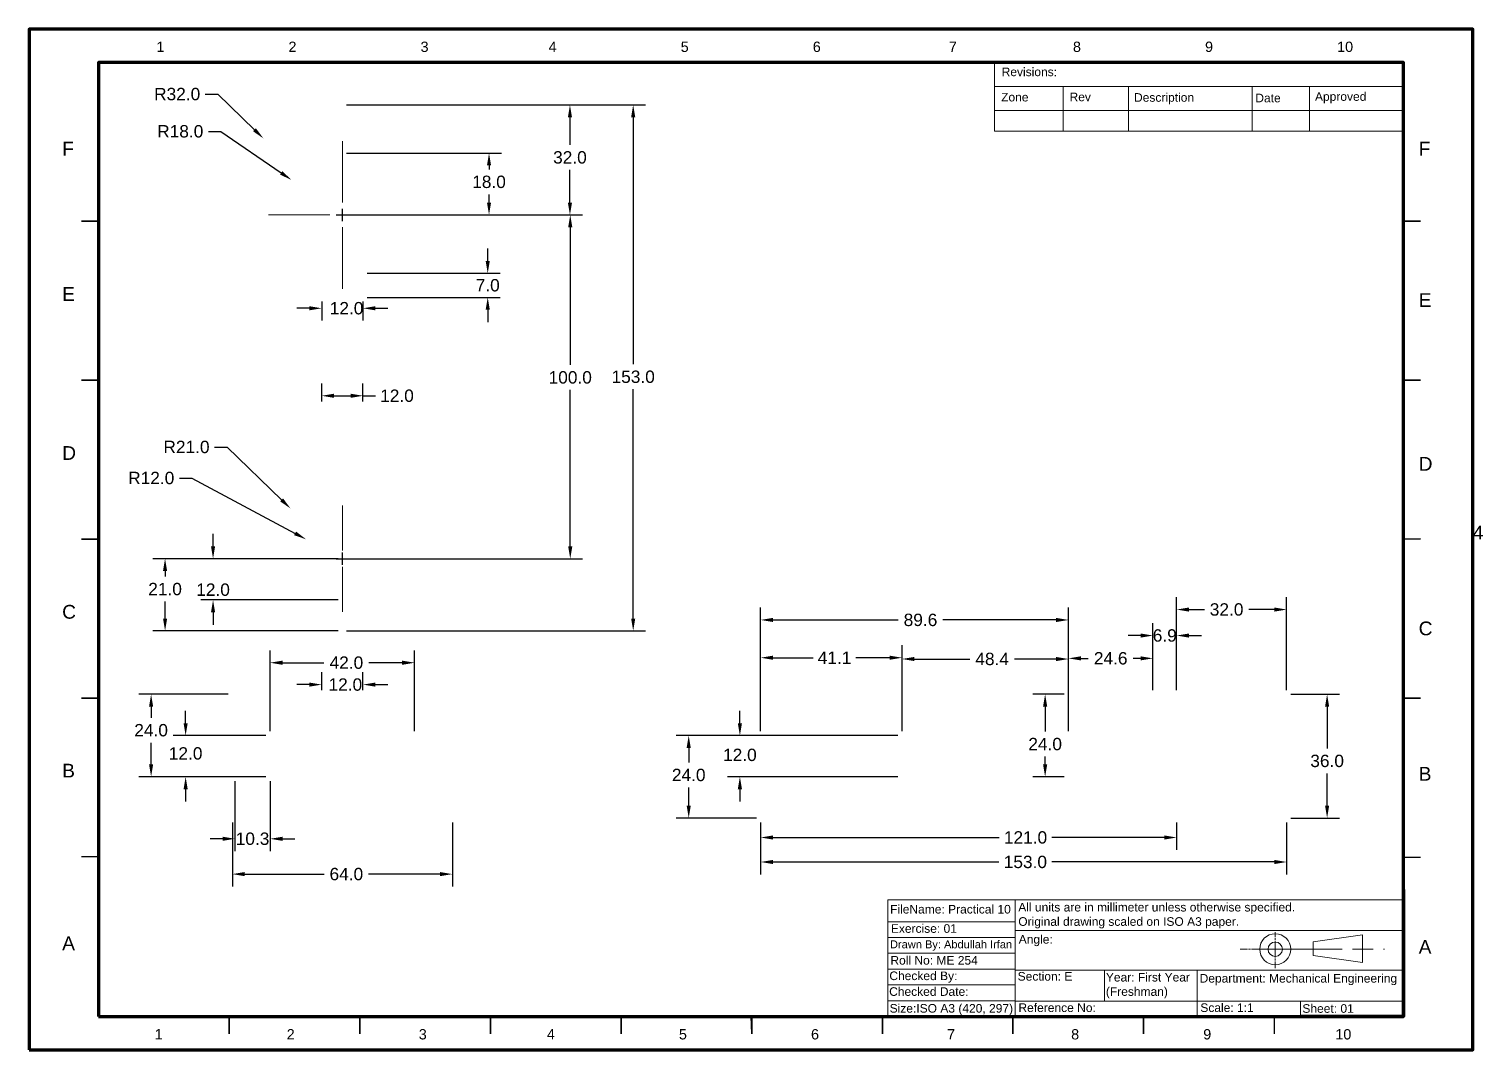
# Paper-space layout 'Layout1' of a CAD drawing. Header units: millimetres. Extents: x 0 to 423, y 0 to 297.
import ezdxf

# ---------------------------------------------------------------- set-up
doc = ezdxf.new("R2010")
doc.units = ezdxf.units.MM
doc.header["$PDMODE"] = 4
doc.linetypes.add('ACAD_ISO08W100', pattern=[36, 24, -3, 6, -3])
doc.linetypes.add('CENTER2', pattern=[28.575, 19.05, -3.175, 3.175, -3.175])
for name, color, linetype, lineweight in [('Border', 7, 'Continuous', 70), ('Centre', 10, 'Continuous', 15), ('Projection', 1, 'ACAD_ISO08W100', 20), ('Title Box', 7, 'Continuous', 20)]:
    doc.layers.add(name, color=color, linetype=linetype, lineweight=lineweight)
doc.layers.add('DIM', color=252, linetype='Continuous')
doc.styles.get("Standard").update_dxf_attribs({"font": 'arial.ttf'})
doc.dimstyles.get("Standard").update_dxf_attribs({"dimscale": 20, "dimtxt": 0.18, "dimasz": 0.18, "dimexe": 0.18, "dimexo": 0.0625, "dimgap": 0.09, "dimtad": 0, "dimtih": 1, "dimtoh": 1, "dimdec": 1, "dimzin": 0, "dimdsep": 46, "dimtxsty": 'Standard', "dimcen": 0.09, "dimadec": 0, "dimazin": 0, "dimtfac": 1, "dimtdec": 1, "dimtofl": 0, "dimtmove": 0, "dimatfit": 3, "dimfxl": 1, "dimtolj": 1, "dimtzin": 0, "dimarcsym": 0})

# ---------------------------------------------------------------- blocks, each defined once
blk = doc.blocks.new('*U24')
at = {"layer": 'Centre', "color": 0, "linetype": 'CENTER2', "transparency": 16777216}
for p, q in [((0, 3.6), (0, 21.5)), ((-21.5, 0), (-3.6, 0)), ((3.6, 0), (21.5, 0)), ((0, -21.5), (0, -3.6))]:
    blk.add_line(p, q, dxfattribs=at)
at = {"layer": 'Centre', "color": 0, "linetype": 'Continuous', "transparency": 16777216}
for p, q in [((-1.8, 0), (1.8, 0)), ((0, -1.8), (0, 1.8))]:
    blk.add_line(p, q, dxfattribs=at)
blk = doc.blocks.new('*U25')
at = {"layer": 'Centre', "color": 0, "linetype": 'CENTER2', "transparency": 16777216}
for p, q in [((0, 2.4), (0, 15.5)), ((-15.5, 0), (-2.4, 0)), ((2.4, 0), (15.5, 0)), ((0, -15.5), (0, -2.4))]:
    blk.add_line(p, q, dxfattribs=at)
at = {"layer": 'Centre', "color": 0, "linetype": 'Continuous', "transparency": 16777216}
for p, q in [((-1.2, 0), (1.2, 0)), ((0, -1.2), (0, 1.2))]:
    blk.add_line(p, q, dxfattribs=at)
blk = doc.blocks.new('*D26')
at = {"layer": 'Defpoints', "color": 0, "ltscale": 0.1, "transparency": 16777216}
for p in [(91.14, 242.93), (91.14, 142.93), (157.44, 142.93)]:
    blk.add_point(p, dxfattribs=at)
at = {"layer": 'DIM', "color": 0, "lineweight": -2, "ltscale": 0.1, "transparency": 16777216}
for p, q in [((92.39, 242.93), (161.04, 242.93)), ((157.44, 239.33), (157.44, 199.3)), ((157.44, 146.53), (157.44, 192.02)), ((92.39, 142.93), (161.04, 142.93))]:
    blk.add_line(p, q, dxfattribs=at)
at = {"layer": 'DIM', "color": 0, "ltscale": 0.1, "transparency": 16777216}
for points in [[(156.84, 239.33), (158.04, 239.33), (157.44, 242.93)], [(156.84, 146.53), (158.04, 146.53), (157.44, 142.93)]]:
    blk.add_solid(points, dxfattribs=at)
at = {"layer": 'DIM', "color": 0, "ltscale": 0.1, "transparency": 16777216, "insert": (157.44, 195.66), "char_height": 3.6, "attachment_point": 5}
blk.add_mtext('\\A1;100.0', dxfattribs=at)
blk = doc.blocks.new('*D27')
at = {"layer": 'Defpoints', "color": 0, "ltscale": 0.1, "transparency": 16777216}
for p in [(91.14, 274.93), (91.14, 242.93), (157.35, 242.93)]:
    blk.add_point(p, dxfattribs=at)
at = {"layer": 'DIM', "color": 0, "lineweight": -2, "ltscale": 0.1, "transparency": 16777216}
for p, q in [((92.39, 274.93), (160.95, 274.93)), ((157.35, 271.33), (157.35, 263.3)), ((157.35, 246.53), (157.35, 256.02)), ((92.39, 242.93), (160.95, 242.93))]:
    blk.add_line(p, q, dxfattribs=at)
at = {"layer": 'DIM', "color": 0, "ltscale": 0.1, "transparency": 16777216}
for points in [[(156.75, 271.33), (157.95, 271.33), (157.35, 274.93)], [(156.75, 246.53), (157.95, 246.53), (157.35, 242.93)]]:
    blk.add_solid(points, dxfattribs=at)
at = {"layer": 'DIM', "color": 0, "ltscale": 0.1, "transparency": 16777216, "insert": (157.35, 259.66), "char_height": 3.6, "attachment_point": 5}
blk.add_mtext('\\A1;32.0', dxfattribs=at)
blk = doc.blocks.new('*D28')
at = {"layer": 'Defpoints', "color": 0, "ltscale": 0.1, "transparency": 16777216}
for p in [(91.14, 260.93), (91.14, 242.93), (133.81, 242.93)]:
    blk.add_point(p, dxfattribs=at)
at = {"layer": 'DIM', "color": 0, "lineweight": -2, "ltscale": 0.1, "transparency": 16777216}
for p, q in [((92.39, 260.93), (137.41, 260.93)), ((133.81, 257.33), (133.81, 256.18)), ((133.81, 246.53), (133.81, 248.9)), ((92.39, 242.93), (137.41, 242.93))]:
    blk.add_line(p, q, dxfattribs=at)
at = {"layer": 'DIM', "color": 0, "ltscale": 0.1, "transparency": 16777216}
for points in [[(133.21, 257.33), (134.41, 257.33), (133.81, 260.93)], [(133.21, 246.53), (134.41, 246.53), (133.81, 242.93)]]:
    blk.add_solid(points, dxfattribs=at)
at = {"layer": 'DIM', "color": 0, "ltscale": 0.1, "transparency": 16777216, "insert": (133.81, 252.54), "char_height": 3.6, "attachment_point": 5}
blk.add_mtext('\\A1;18.0', dxfattribs=at)
blk = doc.blocks.new('*D29')
at = {"layer": 'Defpoints', "color": 0, "ltscale": 0.1, "transparency": 16777216}
for p in [(97.14, 225.96), (97.14, 218.96), (133.43, 218.96)]:
    blk.add_point(p, dxfattribs=at)
at = {"layer": 'DIM', "color": 0, "lineweight": -2, "ltscale": 0.1, "transparency": 16777216}
for p, q in [((133.43, 229.56), (133.43, 233.16)), ((98.39, 225.96), (137.03, 225.96)), ((98.39, 218.96), (137.03, 218.96)), ((133.43, 215.36), (133.43, 211.76))]:
    blk.add_line(p, q, dxfattribs=at)
at = {"layer": 'DIM', "color": 0, "ltscale": 0.1, "transparency": 16777216}
for points in [[(132.83, 229.56), (134.03, 229.56), (133.43, 225.96)], [(132.83, 215.36), (134.03, 215.36), (133.43, 218.96)]]:
    blk.add_solid(points, dxfattribs=at)
at = {"layer": 'DIM', "color": 0, "ltscale": 0.1, "transparency": 16777216, "insert": (133.43, 222.46), "char_height": 3.6, "attachment_point": 5}
blk.add_mtext('\\A1;7.0', dxfattribs=at)
blk = doc.blocks.new('*D30')
at = {"layer": 'Defpoints', "color": 0, "ltscale": 0.1, "transparency": 16777216}
for p in [(85.14, 218.96), (97.14, 218.96), (97.14, 215.78)]:
    blk.add_point(p, dxfattribs=at)
at = {"layer": 'DIM', "color": 0, "lineweight": -2, "ltscale": 0.1, "transparency": 16777216}
for p, q in [((81.54, 215.78), (77.94, 215.78)), ((85.14, 217.71), (85.14, 212.18)), ((97.14, 217.71), (97.14, 212.18)), ((100.74, 215.78), (104.34, 215.78))]:
    blk.add_line(p, q, dxfattribs=at)
at = {"layer": 'DIM', "color": 0, "ltscale": 0.1, "transparency": 16777216}
for points in [[(81.54, 216.38), (81.54, 215.18), (85.14, 215.78)], [(100.74, 216.38), (100.74, 215.18), (97.14, 215.78)]]:
    blk.add_solid(points, dxfattribs=at)
at = {"layer": 'DIM', "color": 0, "ltscale": 0.1, "transparency": 16777216, "insert": (92.37, 215.78), "char_height": 3.6, "attachment_point": 5}
blk.add_mtext('\\A1;12.0', dxfattribs=at)
blk = doc.blocks.new('*D31')
at = {"layer": 'Defpoints', "color": 0, "ltscale": 0.1, "transparency": 16777216}
for p in [(85.14, 187.43), (97.14, 190.32), (97.14, 187.43)]:
    blk.add_point(p, dxfattribs=at)
at = {"layer": 'DIM', "color": 0, "lineweight": -2, "ltscale": 0.1, "transparency": 16777216}
for p, q in [((85.14, 188.68), (85.14, 193.92)), ((97.14, 188.68), (97.14, 193.92)), ((88.74, 190.32), (93.54, 190.32)), ((97.14, 190.32), (100.74, 190.32))]:
    blk.add_line(p, q, dxfattribs=at)
at = {"layer": 'DIM', "color": 0, "ltscale": 0.1, "transparency": 16777216}
for points in [[(88.74, 190.92), (88.74, 189.72), (85.14, 190.32)], [(93.54, 190.92), (93.54, 189.72), (97.14, 190.32)]]:
    blk.add_solid(points, dxfattribs=at)
at = {"layer": 'DIM', "color": 0, "ltscale": 0.1, "transparency": 16777216, "insert": (107.04, 190.32), "char_height": 3.6, "attachment_point": 5}
blk.add_mtext('\\A1;12.0', dxfattribs=at)
blk = doc.blocks.new('*D32')
at = {"layer": 'Defpoints', "color": 0, "ltscale": 0.1, "transparency": 16777216}
for p in [(91.15, 142.93), (39.57, 121.93), (91.14, 121.93)]:
    blk.add_point(p, dxfattribs=at)
at = {"layer": 'DIM', "color": 0, "lineweight": -2, "ltscale": 0.1, "transparency": 16777216}
for p, q in [((89.9, 142.93), (35.97, 142.93)), ((39.57, 139.33), (39.57, 137.72)), ((39.57, 125.53), (39.57, 130.44)), ((89.89, 121.93), (35.97, 121.93))]:
    blk.add_line(p, q, dxfattribs=at)
at = {"layer": 'DIM', "color": 0, "ltscale": 0.1, "transparency": 16777216}
for points in [[(38.97, 139.33), (40.17, 139.33), (39.57, 142.93)], [(38.97, 125.53), (40.17, 125.53), (39.57, 121.93)]]:
    blk.add_solid(points, dxfattribs=at)
at = {"layer": 'DIM', "color": 0, "ltscale": 0.1, "transparency": 16777216, "insert": (39.57, 134.08), "char_height": 3.6, "attachment_point": 5}
blk.add_mtext('\\A1;21.0', dxfattribs=at)
blk = doc.blocks.new('*D33')
at = {"layer": 'Defpoints', "color": 0, "ltscale": 0.1, "transparency": 16777216}
for p in [(91.15, 142.93), (53.53, 130.93), (91.14, 130.93)]:
    blk.add_point(p, dxfattribs=at)
at = {"layer": 'DIM', "color": 0, "lineweight": -2, "ltscale": 0.1, "transparency": 16777216}
for p, q in [((53.53, 146.53), (53.53, 150.13)), ((89.9, 142.93), (49.93, 142.93)), ((89.89, 130.93), (49.93, 130.93)), ((53.53, 127.33), (53.53, 123.73))]:
    blk.add_line(p, q, dxfattribs=at)
at = {"layer": 'DIM', "color": 0, "ltscale": 0.1, "transparency": 16777216}
for points in [[(52.93, 146.53), (54.13, 146.53), (53.53, 142.93)], [(52.93, 127.33), (54.13, 127.33), (53.53, 130.93)]]:
    blk.add_solid(points, dxfattribs=at)
at = {"layer": 'DIM', "color": 0, "ltscale": 0.1, "transparency": 16777216, "insert": (53.53, 133.9), "char_height": 3.6, "attachment_point": 5}
blk.add_mtext('\\A1;12.0', dxfattribs=at)
blk = doc.blocks.new('*D34')
at = {"layer": 'Defpoints', "color": 0, "ltscale": 0.1, "transparency": 16777216}
for p in [(91.14, 274.93), (91.14, 121.93), (175.75, 121.93)]:
    blk.add_point(p, dxfattribs=at)
at = {"layer": 'DIM', "color": 0, "lineweight": -2, "ltscale": 0.1, "transparency": 16777216}
for p, q in [((92.39, 274.93), (179.35, 274.93)), ((175.75, 271.33), (175.75, 199.48)), ((175.75, 125.53), (175.75, 192.2)), ((92.39, 121.93), (179.35, 121.93))]:
    blk.add_line(p, q, dxfattribs=at)
at = {"layer": 'DIM', "color": 0, "ltscale": 0.1, "transparency": 16777216}
for points in [[(175.15, 271.33), (176.35, 271.33), (175.75, 274.93)], [(175.15, 125.53), (176.35, 125.53), (175.75, 121.93)]]:
    blk.add_solid(points, dxfattribs=at)
at = {"layer": 'DIM', "color": 0, "ltscale": 0.1, "transparency": 16777216, "insert": (175.75, 195.84), "char_height": 3.6, "attachment_point": 5}
blk.add_mtext('\\A1;153.0', dxfattribs=at)
blk = doc.blocks.new('*D35')
at = {"layer": 'Defpoints', "color": 0, "ltscale": 0.1, "transparency": 16777216}
for p in [(59.14, 67.48), (123.14, 67.48), (123.14, 51.17)]:
    blk.add_point(p, dxfattribs=at)
at = {"layer": 'DIM', "color": 0, "lineweight": -2, "ltscale": 0.1, "transparency": 16777216}
for p, q in [((59.14, 66.23), (59.14, 47.57)), ((123.14, 66.23), (123.14, 47.57)), ((62.74, 51.17), (85.84, 51.17)), ((119.54, 51.17), (98.79, 51.17))]:
    blk.add_line(p, q, dxfattribs=at)
at = {"layer": 'DIM', "color": 0, "ltscale": 0.1, "transparency": 16777216}
for points in [[(62.74, 51.77), (62.74, 50.57), (59.14, 51.17)], [(119.54, 51.77), (119.54, 50.57), (123.14, 51.17)]]:
    blk.add_solid(points, dxfattribs=at)
at = {"layer": 'DIM', "color": 0, "ltscale": 0.1, "transparency": 16777216, "insert": (92.31, 51.17), "char_height": 3.6, "attachment_point": 5}
blk.add_mtext('\\A1;64.0', dxfattribs=at)
blk = doc.blocks.new('*D36')
at = {"layer": 'Defpoints', "color": 0, "ltscale": 0.1, "transparency": 16777216}
for p in [(112.14, 112.67), (70.14, 91.48), (112.14, 91.48)]:
    blk.add_point(p, dxfattribs=at)
at = {"layer": 'DIM', "color": 0, "lineweight": -2, "ltscale": 0.1, "transparency": 16777216}
for p, q in [((70.14, 92.73), (70.14, 116.27)), ((112.14, 92.73), (112.14, 116.27)), ((73.74, 112.67), (85.78, 112.67)), ((108.54, 112.67), (98.86, 112.67))]:
    blk.add_line(p, q, dxfattribs=at)
at = {"layer": 'DIM', "color": 0, "ltscale": 0.1, "transparency": 16777216}
for points in [[(73.74, 113.27), (73.74, 112.07), (70.14, 112.67)], [(108.54, 113.27), (108.54, 112.07), (112.14, 112.67)]]:
    blk.add_solid(points, dxfattribs=at)
at = {"layer": 'DIM', "color": 0, "ltscale": 0.1, "transparency": 16777216, "insert": (92.32, 112.67), "char_height": 3.6, "attachment_point": 5}
blk.add_mtext('\\A1;42.0', dxfattribs=at)
blk = doc.blocks.new('*D37')
at = {"layer": 'Defpoints', "color": 0, "ltscale": 0.1, "transparency": 16777216}
for p in [(59.14, 103.48), (35.51, 79.48), (59.14, 79.48)]:
    blk.add_point(p, dxfattribs=at)
at = {"layer": 'DIM', "color": 0, "lineweight": -2, "ltscale": 0.1, "transparency": 16777216}
for p, q in [((57.89, 103.48), (31.91, 103.48)), ((35.51, 99.88), (35.51, 96.65)), ((35.51, 83.08), (35.51, 89.38)), ((57.89, 79.48), (31.91, 79.48))]:
    blk.add_line(p, q, dxfattribs=at)
at = {"layer": 'DIM', "color": 0, "ltscale": 0.1, "transparency": 16777216}
for points in [[(34.91, 99.88), (36.11, 99.88), (35.51, 103.48)], [(34.91, 83.08), (36.11, 83.08), (35.51, 79.48)]]:
    blk.add_solid(points, dxfattribs=at)
at = {"layer": 'DIM', "color": 0, "ltscale": 0.1, "transparency": 16777216, "insert": (35.51, 93.02), "char_height": 3.6, "attachment_point": 5}
blk.add_mtext('\\A1;24.0', dxfattribs=at)
blk = doc.blocks.new('*D38')
at = {"layer": 'Defpoints', "color": 0, "ltscale": 0.1, "transparency": 16777216}
for p in [(59.89, 79.48), (70.14, 79.48), (70.14, 61.45)]:
    blk.add_point(p, dxfattribs=at)
at = {"layer": 'DIM', "color": 0, "lineweight": -2, "ltscale": 0.1, "transparency": 16777216}
for p, q in [((59.89, 78.23), (59.89, 57.85)), ((70.14, 78.23), (70.14, 57.85)), ((56.29, 61.45), (52.69, 61.45)), ((73.74, 61.45), (77.34, 61.45))]:
    blk.add_line(p, q, dxfattribs=at)
at = {"layer": 'DIM', "color": 0, "ltscale": 0.1, "transparency": 16777216}
for points in [[(56.29, 62.05), (56.29, 60.85), (59.89, 61.45)], [(73.74, 62.05), (73.74, 60.85), (70.14, 61.45)]]:
    blk.add_solid(points, dxfattribs=at)
at = {"layer": 'DIM', "color": 0, "ltscale": 0.1, "transparency": 16777216, "insert": (65.02, 61.45), "char_height": 3.6, "attachment_point": 5}
blk.add_mtext('\\A1;10.3', dxfattribs=at)
blk = doc.blocks.new('*D39')
at = {"layer": 'Defpoints', "color": 0, "ltscale": 0.1, "transparency": 16777216}
for p in [(70.14, 91.48), (45.55, 79.48), (70.14, 79.48)]:
    blk.add_point(p, dxfattribs=at)
at = {"layer": 'DIM', "color": 0, "lineweight": -2, "ltscale": 0.1, "transparency": 16777216}
for p, q in [((45.55, 95.08), (45.55, 98.68)), ((68.89, 91.48), (41.95, 91.48)), ((68.89, 79.48), (41.95, 79.48)), ((45.55, 75.88), (45.55, 72.28))]:
    blk.add_line(p, q, dxfattribs=at)
at = {"layer": 'DIM', "color": 0, "ltscale": 0.1, "transparency": 16777216}
for points in [[(44.95, 95.08), (46.15, 95.08), (45.55, 91.48)], [(44.95, 75.88), (46.15, 75.88), (45.55, 79.48)]]:
    blk.add_solid(points, dxfattribs=at)
at = {"layer": 'DIM', "color": 0, "ltscale": 0.1, "transparency": 16777216, "insert": (45.55, 86.27), "char_height": 3.6, "attachment_point": 5}
blk.add_mtext('\\A1;12.0', dxfattribs=at)
blk = doc.blocks.new('*D40')
at = {"layer": 'Defpoints', "color": 0, "ltscale": 0.1, "transparency": 16777216}
for p in [(97.14, 106.3), (85.14, 103.48), (97.14, 103.48)]:
    blk.add_point(p, dxfattribs=at)
at = {"layer": 'DIM', "color": 0, "lineweight": -2, "ltscale": 0.1, "transparency": 16777216}
for p, q in [((81.54, 106.3), (77.94, 106.3)), ((85.14, 104.73), (85.14, 109.9)), ((97.14, 104.73), (97.14, 109.9)), ((100.74, 106.3), (104.34, 106.3))]:
    blk.add_line(p, q, dxfattribs=at)
at = {"layer": 'DIM', "color": 0, "ltscale": 0.1, "transparency": 16777216}
for points in [[(81.54, 106.9), (81.54, 105.7), (85.14, 106.3)], [(100.74, 106.9), (100.74, 105.7), (97.14, 106.3)]]:
    blk.add_solid(points, dxfattribs=at)
at = {"layer": 'DIM', "color": 0, "ltscale": 0.1, "transparency": 16777216, "insert": (92.01, 106.3), "char_height": 3.6, "attachment_point": 5}
blk.add_mtext('\\A1;12.0', dxfattribs=at)
blk = doc.blocks.new('*D41')
at = {"layer": 'Defpoints', "color": 0, "ltscale": 0.1, "transparency": 16777216}
for p in [(212.83, 67.48), (365.83, 67.48), (365.83, 54.7)]:
    blk.add_point(p, dxfattribs=at)
at = {"layer": 'DIM', "color": 0, "lineweight": -2, "ltscale": 0.1, "transparency": 16777216}
for p, q in [((212.83, 66.23), (212.83, 51.1)), ((365.83, 66.23), (365.83, 51.1)), ((216.43, 54.7), (282.14, 54.7)), ((362.23, 54.7), (297.54, 54.7))]:
    blk.add_line(p, q, dxfattribs=at)
at = {"layer": 'DIM', "color": 0, "ltscale": 0.1, "transparency": 16777216}
for points in [[(216.43, 55.3), (216.43, 54.1), (212.83, 54.7)], [(362.23, 55.3), (362.23, 54.1), (365.83, 54.7)]]:
    blk.add_solid(points, dxfattribs=at)
at = {"layer": 'DIM', "color": 0, "ltscale": 0.1, "transparency": 16777216, "insert": (289.84, 54.7), "char_height": 3.6, "attachment_point": 5}
blk.add_mtext('\\A1;153.0', dxfattribs=at)
blk = doc.blocks.new('*D42')
at = {"layer": 'Defpoints', "color": 0, "ltscale": 0.1, "transparency": 16777216}
for p in [(212.83, 67.48), (333.83, 67.48), (333.83, 61.83)]:
    blk.add_point(p, dxfattribs=at)
at = {"layer": 'DIM', "color": 0, "lineweight": -2, "ltscale": 0.1, "transparency": 16777216}
for p, q in [((212.83, 66.23), (212.83, 58.23)), ((333.83, 66.23), (333.83, 58.23)), ((216.43, 61.83), (282.18, 61.83)), ((330.23, 61.83), (297.58, 61.83))]:
    blk.add_line(p, q, dxfattribs=at)
at = {"layer": 'DIM', "color": 0, "ltscale": 0.1, "transparency": 16777216}
for points in [[(216.43, 62.43), (216.43, 61.23), (212.83, 61.83)], [(330.23, 62.43), (330.23, 61.23), (333.83, 61.83)]]:
    blk.add_solid(points, dxfattribs=at)
at = {"layer": 'DIM', "color": 0, "ltscale": 0.1, "transparency": 16777216, "insert": (289.88, 61.83), "char_height": 3.6, "attachment_point": 5}
blk.add_mtext('\\A1;121.0', dxfattribs=at)
blk = doc.blocks.new('*D43')
at = {"layer": 'Defpoints', "color": 0, "ltscale": 0.1, "transparency": 16777216}
for p in [(365.83, 103.48), (365.83, 67.48), (377.62, 67.48)]:
    blk.add_point(p, dxfattribs=at)
at = {"layer": 'DIM', "color": 0, "lineweight": -2, "ltscale": 0.1, "transparency": 16777216}
for p, q in [((367.08, 103.48), (381.22, 103.48)), ((377.62, 99.88), (377.62, 87.73)), ((377.62, 71.08), (377.62, 80.45)), ((367.08, 67.48), (381.22, 67.48))]:
    blk.add_line(p, q, dxfattribs=at)
at = {"layer": 'DIM', "color": 0, "ltscale": 0.1, "transparency": 16777216}
for points in [[(377.02, 99.88), (378.22, 99.88), (377.62, 103.48)], [(377.02, 71.08), (378.22, 71.08), (377.62, 67.48)]]:
    blk.add_solid(points, dxfattribs=at)
at = {"layer": 'DIM', "color": 0, "ltscale": 0.1, "transparency": 16777216, "insert": (377.62, 84.09), "char_height": 3.6, "attachment_point": 5}
blk.add_mtext('\\A1;36.0', dxfattribs=at)
blk = doc.blocks.new('*D44')
at = {"layer": 'Defpoints', "color": 0, "ltscale": 0.1, "transparency": 16777216}
for p in [(212.83, 91.48), (191.9, 67.48), (212.83, 67.48)]:
    blk.add_point(p, dxfattribs=at)
at = {"layer": 'DIM', "color": 0, "lineweight": -2, "ltscale": 0.1, "transparency": 16777216}
for p, q in [((211.58, 91.48), (188.3, 91.48)), ((191.9, 87.88), (191.9, 83.64)), ((191.9, 71.08), (191.9, 76.36)), ((211.58, 67.48), (188.3, 67.48))]:
    blk.add_line(p, q, dxfattribs=at)
at = {"layer": 'DIM', "color": 0, "ltscale": 0.1, "transparency": 16777216}
for points in [[(191.3, 87.88), (192.5, 87.88), (191.9, 91.48)], [(191.3, 71.08), (192.5, 71.08), (191.9, 67.48)]]:
    blk.add_solid(points, dxfattribs=at)
at = {"layer": 'DIM', "color": 0, "ltscale": 0.1, "transparency": 16777216, "insert": (191.9, 80), "char_height": 3.6, "attachment_point": 5}
blk.add_mtext('\\A1;24.0', dxfattribs=at)
blk = doc.blocks.new('*D45')
at = {"layer": 'Defpoints', "color": 0, "ltscale": 0.1, "transparency": 16777216}
for p in [(76.31, 253.13), (91.14, 242.93)]:
    blk.add_point(p, dxfattribs=at)
at = {"layer": 'DIM', "color": 0, "lineweight": -2, "ltscale": 0.1, "transparency": 16777216}
for p, q in [((52.18, 267.24), (55.78, 267.24)), ((55.78, 267.24), (73.35, 255.16)), ((89.34, 242.93), (92.94, 242.93)), ((91.14, 241.13), (91.14, 244.73))]:
    blk.add_line(p, q, dxfattribs=at)
at = {"layer": 'DIM', "color": 0, "ltscale": 0.1, "transparency": 16777216}
blk.add_solid([(73.69, 255.66), (73.01, 254.67), (76.31, 253.13)], dxfattribs=at)
at = {"layer": 'DIM', "color": 0, "ltscale": 0.1, "transparency": 16777216, "insert": (43.99, 267.24), "char_height": 3.6, "attachment_point": 5}
blk.add_mtext('\\A1;R18.0', dxfattribs=at)
blk = doc.blocks.new('*D46')
at = {"layer": 'Defpoints', "color": 0, "ltscale": 0.1, "transparency": 16777216}
for p in [(68.17, 265.2), (91.14, 242.93)]:
    blk.add_point(p, dxfattribs=at)
at = {"layer": 'DIM', "color": 0, "lineweight": -2, "ltscale": 0.1, "transparency": 16777216}
for p, q in [((51.28, 278.08), (54.88, 278.08)), ((54.88, 278.08), (65.58, 267.7)), ((89.34, 242.93), (92.94, 242.93)), ((91.14, 241.13), (91.14, 244.73))]:
    blk.add_line(p, q, dxfattribs=at)
at = {"layer": 'DIM', "color": 0, "ltscale": 0.1, "transparency": 16777216}
blk.add_solid([(66, 268.14), (65.17, 267.27), (68.17, 265.2)], dxfattribs=at)
at = {"layer": 'DIM', "color": 0, "ltscale": 0.1, "transparency": 16777216, "insert": (43.09, 278.08), "char_height": 3.6, "attachment_point": 5}
blk.add_mtext('\\A1;R32.0', dxfattribs=at)
blk = doc.blocks.new('*D47')
at = {"layer": 'Defpoints', "color": 0, "ltscale": 0.1, "transparency": 16777216}
for p in [(76.06, 157.53), (91.14, 142.93)]:
    blk.add_point(p, dxfattribs=at)
at = {"layer": 'DIM', "color": 0, "lineweight": -2, "ltscale": 0.1, "transparency": 16777216}
for p, q in [((53.99, 175.42), (57.59, 175.42)), ((57.59, 175.42), (73.47, 160.04)), ((91.14, 141.13), (91.14, 144.73)), ((89.34, 142.93), (92.94, 142.93))]:
    blk.add_line(p, q, dxfattribs=at)
at = {"layer": 'DIM', "color": 0, "ltscale": 0.1, "transparency": 16777216}
blk.add_solid([(73.89, 160.47), (73.05, 159.61), (76.06, 157.53)], dxfattribs=at)
at = {"layer": 'DIM', "color": 0, "ltscale": 0.1, "transparency": 16777216, "insert": (45.8, 175.42), "char_height": 3.6, "attachment_point": 5}
blk.add_mtext('\\A1;R21.0', dxfattribs=at)
blk = doc.blocks.new('*D48')
at = {"layer": 'Defpoints', "color": 0, "ltscale": 0.1, "transparency": 16777216}
for p in [(80.57, 148.59), (91.14, 142.93)]:
    blk.add_point(p, dxfattribs=at)
at = {"layer": 'DIM', "color": 0, "lineweight": -2, "ltscale": 0.1, "transparency": 16777216}
for p, q in [((43.74, 166.39), (47.34, 166.39)), ((47.34, 166.39), (77.39, 150.29)), ((91.14, 141.13), (91.14, 144.73)), ((89.34, 142.93), (92.94, 142.93))]:
    blk.add_line(p, q, dxfattribs=at)
at = {"layer": 'DIM', "color": 0, "ltscale": 0.1, "transparency": 16777216}
blk.add_solid([(77.68, 150.82), (77.11, 149.76), (80.57, 148.59)], dxfattribs=at)
at = {"layer": 'DIM', "color": 0, "ltscale": 0.1, "transparency": 16777216, "insert": (35.55, 166.39), "char_height": 3.6, "attachment_point": 5}
blk.add_mtext('\\A1;R12.0', dxfattribs=at)
blk = doc.blocks.new('*D49')
at = {"layer": 'Defpoints', "color": 0, "ltscale": 0.1, "transparency": 16777216}
for p in [(326.95, 113.94), (302.39, 103.48), (326.95, 103.48)]:
    blk.add_point(p, dxfattribs=at)
at = {"layer": 'DIM', "color": 0, "lineweight": -2, "ltscale": 0.1, "transparency": 16777216}
for p, q in [((302.39, 104.73), (302.39, 117.54)), ((326.95, 104.73), (326.95, 117.54)), ((305.99, 113.94), (308.15, 113.94)), ((323.35, 113.94), (321.16, 113.94))]:
    blk.add_line(p, q, dxfattribs=at)
at = {"layer": 'DIM', "color": 0, "ltscale": 0.1, "transparency": 16777216}
for points in [[(305.99, 114.54), (305.99, 113.34), (302.39, 113.94)], [(323.35, 114.54), (323.35, 113.34), (326.95, 113.94)]]:
    blk.add_solid(points, dxfattribs=at)
at = {"layer": 'DIM', "color": 0, "ltscale": 0.1, "transparency": 16777216, "insert": (314.66, 113.94), "char_height": 3.6, "attachment_point": 5}
blk.add_mtext('\\A1;24.6', dxfattribs=at)
blk = doc.blocks.new('*D50')
at = {"layer": 'Defpoints', "color": 0, "ltscale": 0.1, "transparency": 16777216}
for p in [(333.83, 120.57), (326.95, 103.48), (333.83, 103.48)]:
    blk.add_point(p, dxfattribs=at)
at = {"layer": 'DIM', "color": 0, "lineweight": -2, "ltscale": 0.1, "transparency": 16777216}
for p, q in [((326.95, 104.73), (326.95, 124.17)), ((333.83, 104.73), (333.83, 124.17)), ((323.35, 120.57), (319.75, 120.57)), ((337.43, 120.57), (341.03, 120.57))]:
    blk.add_line(p, q, dxfattribs=at)
at = {"layer": 'DIM', "color": 0, "ltscale": 0.1, "transparency": 16777216}
for points in [[(323.35, 121.17), (323.35, 119.97), (326.95, 120.57)], [(337.43, 121.17), (337.43, 119.97), (333.83, 120.57)]]:
    blk.add_solid(points, dxfattribs=at)
at = {"layer": 'DIM', "color": 0, "ltscale": 0.1, "transparency": 16777216, "insert": (330.39, 120.57), "char_height": 3.6, "attachment_point": 5}
blk.add_mtext('\\A1;6.9', dxfattribs=at)
blk = doc.blocks.new('*D51')
at = {"layer": 'Defpoints', "color": 0, "ltscale": 0.1, "transparency": 16777216}
for p in [(302.39, 113.75), (253.95, 91.48), (302.39, 91.48)]:
    blk.add_point(p, dxfattribs=at)
at = {"layer": 'DIM', "color": 0, "lineweight": -2, "ltscale": 0.1, "transparency": 16777216}
for p, q in [((253.95, 92.73), (253.95, 117.35)), ((302.39, 92.73), (302.39, 117.35)), ((257.55, 113.75), (273.64, 113.75)), ((298.79, 113.75), (286.72, 113.75))]:
    blk.add_line(p, q, dxfattribs=at)
at = {"layer": 'DIM', "color": 0, "ltscale": 0.1, "transparency": 16777216}
for points in [[(257.55, 114.35), (257.55, 113.15), (253.95, 113.75)], [(298.79, 114.35), (298.79, 113.15), (302.39, 113.75)]]:
    blk.add_solid(points, dxfattribs=at)
at = {"layer": 'DIM', "color": 0, "ltscale": 0.1, "transparency": 16777216, "insert": (280.18, 113.75), "char_height": 3.6, "attachment_point": 5}
blk.add_mtext('\\A1;48.4', dxfattribs=at)
blk = doc.blocks.new('*D52')
at = {"layer": 'Defpoints', "color": 0, "ltscale": 0.1, "transparency": 16777216}
for p in [(253.95, 114.13), (212.83, 91.48), (253.95, 91.48)]:
    blk.add_point(p, dxfattribs=at)
at = {"layer": 'DIM', "color": 0, "lineweight": -2, "ltscale": 0.1, "transparency": 16777216}
for p, q in [((212.83, 92.73), (212.83, 117.73)), ((253.95, 92.73), (253.95, 117.73)), ((216.43, 114.13), (228.12, 114.13)), ((250.35, 114.13), (240.53, 114.13))]:
    blk.add_line(p, q, dxfattribs=at)
at = {"layer": 'DIM', "color": 0, "ltscale": 0.1, "transparency": 16777216}
for points in [[(216.43, 114.73), (216.43, 113.53), (212.83, 114.13)], [(250.35, 114.73), (250.35, 113.53), (253.95, 114.13)]]:
    blk.add_solid(points, dxfattribs=at)
at = {"layer": 'DIM', "color": 0, "ltscale": 0.1, "transparency": 16777216, "insert": (234.33, 114.13), "char_height": 3.6, "attachment_point": 5}
blk.add_mtext('\\A1;41.1', dxfattribs=at)
blk = doc.blocks.new('*D53')
at = {"layer": 'Defpoints', "color": 0, "ltscale": 0.1, "transparency": 16777216}
for p in [(302.39, 125.11), (212.83, 91.48), (302.39, 91.48)]:
    blk.add_point(p, dxfattribs=at)
at = {"layer": 'DIM', "color": 0, "lineweight": -2, "ltscale": 0.1, "transparency": 16777216}
for p, q in [((212.83, 92.73), (212.83, 128.71)), ((302.39, 92.73), (302.39, 128.71)), ((216.43, 125.11), (252.86, 125.11)), ((298.79, 125.11), (265.81, 125.11))]:
    blk.add_line(p, q, dxfattribs=at)
at = {"layer": 'DIM', "color": 0, "ltscale": 0.1, "transparency": 16777216}
for points in [[(216.43, 125.71), (216.43, 124.51), (212.83, 125.11)], [(298.79, 125.71), (298.79, 124.51), (302.39, 125.11)]]:
    blk.add_solid(points, dxfattribs=at)
at = {"layer": 'DIM', "color": 0, "ltscale": 0.1, "transparency": 16777216, "insert": (259.33, 125.11), "char_height": 3.6, "attachment_point": 5}
blk.add_mtext('\\A1;89.6', dxfattribs=at)
blk = doc.blocks.new('*D54')
at = {"layer": 'Defpoints', "color": 0, "ltscale": 0.1, "transparency": 16777216}
for p in [(365.83, 128.14), (333.83, 103.48), (365.83, 103.48)]:
    blk.add_point(p, dxfattribs=at)
at = {"layer": 'DIM', "color": 0, "lineweight": -2, "ltscale": 0.1, "transparency": 16777216}
for p, q in [((333.83, 104.73), (333.83, 131.74)), ((365.83, 104.73), (365.83, 131.74)), ((337.43, 128.14), (341.92, 128.14)), ((362.23, 128.14), (354.85, 128.14))]:
    blk.add_line(p, q, dxfattribs=at)
at = {"layer": 'DIM', "color": 0, "ltscale": 0.1, "transparency": 16777216}
for points in [[(337.43, 128.74), (337.43, 127.54), (333.83, 128.14)], [(362.23, 128.74), (362.23, 127.54), (365.83, 128.14)]]:
    blk.add_solid(points, dxfattribs=at)
at = {"layer": 'DIM', "color": 0, "ltscale": 0.1, "transparency": 16777216, "insert": (348.38, 128.14), "char_height": 3.6, "attachment_point": 5}
blk.add_mtext('\\A1;32.0', dxfattribs=at)
blk = doc.blocks.new('*D55')
at = {"layer": 'Defpoints', "color": 0, "ltscale": 0.1, "transparency": 16777216}
for p in [(253.95, 91.48), (206.79, 79.48), (253.95, 79.48)]:
    blk.add_point(p, dxfattribs=at)
at = {"layer": 'DIM', "color": 0, "lineweight": -2, "ltscale": 0.1, "transparency": 16777216}
for p, q in [((206.79, 95.08), (206.79, 98.68)), ((252.7, 91.48), (203.19, 91.48)), ((252.7, 79.48), (203.19, 79.48)), ((206.79, 75.88), (206.79, 72.28))]:
    blk.add_line(p, q, dxfattribs=at)
at = {"layer": 'DIM', "color": 0, "ltscale": 0.1, "transparency": 16777216}
for points in [[(206.19, 95.08), (207.39, 95.08), (206.79, 91.48)], [(206.19, 75.88), (207.39, 75.88), (206.79, 79.48)]]:
    blk.add_solid(points, dxfattribs=at)
at = {"layer": 'DIM', "color": 0, "ltscale": 0.1, "transparency": 16777216, "insert": (206.79, 85.84), "char_height": 3.6, "attachment_point": 5}
blk.add_mtext('\\A1;12.0', dxfattribs=at)
blk = doc.blocks.new('*D56')
at = {"layer": 'Defpoints', "color": 0, "ltscale": 0.1, "transparency": 16777216}
for p in [(302.39, 103.48), (295.59, 79.48), (302.39, 79.48)]:
    blk.add_point(p, dxfattribs=at)
at = {"layer": 'DIM', "color": 0, "lineweight": -2, "ltscale": 0.1, "transparency": 16777216}
for p, q in [((301.14, 103.48), (291.99, 103.48)), ((295.59, 99.88), (295.59, 92.63)), ((295.59, 83.08), (295.59, 85.35)), ((301.14, 79.48), (291.99, 79.48))]:
    blk.add_line(p, q, dxfattribs=at)
at = {"layer": 'DIM', "color": 0, "ltscale": 0.1, "transparency": 16777216}
for points in [[(294.99, 99.88), (296.19, 99.88), (295.59, 103.48)], [(294.99, 83.08), (296.19, 83.08), (295.59, 79.48)]]:
    blk.add_solid(points, dxfattribs=at)
at = {"layer": 'DIM', "color": 0, "ltscale": 0.1, "transparency": 16777216, "insert": (295.59, 88.99), "char_height": 3.6, "attachment_point": 5}
blk.add_mtext('\\A1;24.0', dxfattribs=at)

psp = doc.layouts.get("Layout1")

# ---------------------------------------------------------------- linework, layer by layer
at = {"ltscale": 0.1}
for p, q in [((39.55, 297), (67.68, 297)), ((91.41, 297), (115.13, 297)), ((186.31, 297), (210, 297)), ((20.23, 287.3), (399.83, 287.3)), ((20.23, 287.3), (210.03, 287.3)), ((399.83, 287.3), (20.23, 287.3)), ((20.23, 287.3), (115.13, 287.3)), ((115.13, 287.3), (67.68, 287.3)), ((115.13, 287.3), (162.58, 287.3)), ((115.13, 287.3), (138.86, 287.3)), ((115.13, 287.3), (138.86, 287.3)), ((210.03, 287.3), (399.83, 287.3)), ((210.03, 287.3), (304.93, 287.3)), ((210.03, 287.3), (257.48, 287.3)), ((304.93, 287.3), (257.48, 287.3)), ((304.93, 287.3), (280.83, 287.3)), ((399.83, 287.3), (304.93, 287.3)), ((304.93, 287.3), (399.83, 287.3))]:
    psp.add_line(p, q, dxfattribs=at)
psp.add_lwpolyline([(20.23, 9.73), (399.83, 9.73)], dxfattribs=at)
at = {"layer": 'Border'}
for p, q in [((399.83, 287.3), (280.83, 287.3)), ((399.83, 46.73), (399.83, 9.73)), ((399.83, 9.73), (369.83, 9.73))]:
    psp.add_line(p, q, dxfattribs=at)
at = {"layer": 'Border', "lineweight": 20}
for p, q in [((399.83, 287.3), (280.83, 287.3)), ((399.83, 280.3), (399.83, 287.3)), ((399.83, 280.3), (399.83, 273.3)), ((399.83, 267.3), (399.83, 274.3)), ((399.83, 43.73), (399.83, 9.73)), ((399.83, 43.73), (399.83, 34.73)), ((399.83, 34.73), (399.83, 23.23)), ((399.83, 23.23), (399.83, 14.23)), ((399.83, 9.73), (249.83, 9.73))]:
    psp.add_line(p, q, dxfattribs=at)
at = {"layer": 'Border'}
for points in [[(0.01, 0.03), (420, 0.03), (420, 297), (0.01, 297)], [(20.23, 9.73), (399.83, 9.73), (399.83, 287.3), (20.23, 287.3)]]:
    psp.add_lwpolyline(points, close=True, dxfattribs=at)
at = {"layer": 'DIM', "ltscale": 0.1}
for p, q in [((20.23, 287.3), (399.83, 287.3)), ((20.23, 287.3), (20.23, 9.73)), ((20.23, 287.3), (20.23, 241.1)), ((399.83, 287.3), (399.83, 241.1)), ((20.23, 241.1), (15.23, 241.1)), ((15.23, 241.1), (20.23, 241.04)), ((399.83, 241.1), (404.83, 241.1)), ((404.83, 241.1), (399.83, 241.1)), ((399.83, 241.1), (399.83, 194.9)), ((20.23, 241.04), (20.23, 194.84)), ((20.23, 194.84), (15.23, 194.84)), ((15.23, 194.84), (20.23, 194.78)), ((20.23, 194.78), (20.23, 148.58)), ((399.83, 194.9), (404.83, 194.9)), ((404.83, 194.9), (399.83, 194.9)), ((399.83, 194.9), (399.83, 148.7)), ((20.23, 148.58), (15.23, 148.58)), ((15.23, 148.58), (20.23, 148.58)), ((20.23, 148.58), (20.23, 102.38)), ((399.83, 148.7), (404.83, 148.7)), ((404.83, 148.7), (399.83, 148.52)), ((399.83, 148.52), (399.83, 102.32)), ((20.23, 102.38), (15.23, 102.38)), ((15.23, 102.38), (20.23, 102.38)), ((20.23, 102.38), (20.23, 56.18)), ((399.83, 102.32), (404.83, 102.32)), ((404.83, 102.32), (399.83, 102.32)), ((399.83, 102.32), (399.83, 56.12)), ((20.23, 56.18), (15.23, 56.18)), ((399.83, 56.12), (404.83, 56.12)), ((20.23, 9.73), (20.23, 9.73)), ((20.23, 9.73), (58.23, 9.73)), ((58.23, 9.73), (58.23, 4.73)), ((58.23, 4.73), (58.23, 9.73)), ((58.23, 9.73), (58.23, 9.73)), ((58.23, 9.73), (96.23, 9.73)), ((96.23, 9.73), (96.23, 4.73)), ((96.23, 4.73), (96.23, 9.73)), ((96.23, 9.73), (134.23, 9.73)), ((134.23, 9.73), (134.23, 4.73)), ((134.23, 4.73), (134.23, 9.73)), ((134.23, 9.73), (172.23, 9.73)), ((172.23, 9.73), (172.23, 4.73)), ((172.23, 4.73), (172.23, 9.73)), ((172.23, 9.73), (210.23, 9.73)), ((210.23, 4.73), (210.03, 9.73)), ((210.23, 9.73), (210.23, 4.73)), ((210.23, 9.73), (248.23, 9.73)), ((248.23, 9.73), (248.23, 4.73)), ((248.23, 4.73), (248.23, 9.73)), ((248.23, 9.73), (286.23, 9.73)), ((286.23, 9.73), (286.23, 4.73)), ((286.23, 4.73), (286.23, 9.73)), ((286.23, 9.73), (324.23, 9.73)), ((324.23, 9.73), (324.23, 4.73)), ((324.23, 4.73), (324.23, 9.73)), ((324.23, 9.73), (362.23, 9.73)), ((362.23, 9.73), (362.23, 4.73))]:
    psp.add_line(p, q, dxfattribs=at)
at = {"layer": 'DIM'}
for p in [(58.19, 287.3), (96.15, 287.3), (134.11, 287.3), (172.07, 287.3), (210.03, 287.3), (247.99, 287.3), (285.95, 287.3), (323.91, 287.3), (361.87, 287.3), (20.23, 241.04), (20.23, 194.78), (20.23, 148.52), (20.23, 102.25), (20.23, 55.99)]:
    psp.add_point(p, dxfattribs=at)
at = {"layer": 'Projection', "ltscale": 0.1}
for p, q in [((362.53, 29.33), (362.53, 34.29)), ((358.02, 29.33), (352.37, 29.33)), ((362.53, 29.33), (362.53, 23.84))]:
    psp.add_line(p, q, dxfattribs=at)
at = {"layer": 'Projection'}
psp.add_line((358.02, 29.33), (394.31, 29.33), dxfattribs=at)
at = {"layer": 'Title Box'}
for p, q in [((399.83, 287.3), (280.83, 287.3)), ((280.83, 287.3), (280.83, 267.3)), ((280.83, 287.3), (280.83, 280.3)), ((399.83, 267.3), (399.83, 287.3)), ((280.83, 280.3), (399.83, 280.3)), ((300.83, 267.3), (300.83, 280.3)), ((319.83, 280.3), (319.83, 267.3)), ((355.83, 267.3), (355.83, 280.3)), ((372.53, 280.3), (372.53, 267.3)), ((399.83, 280.3), (399.83, 273.3)), ((399.83, 273.3), (280.83, 273.3)), ((300.83, 273.3), (319.83, 273.3)), ((355.83, 273.3), (372.53, 273.3)), ((280.83, 267.3), (399.83, 267.3)), ((280.83, 267.3), (300.83, 267.3)), ((319.83, 267.3), (355.83, 267.3)), ((399.83, 43.73), (249.83, 43.73)), ((249.83, 43.73), (249.83, 9.73)), ((249.83, 43.73), (249.83, 39.13)), ((286.83, 37.33), (286.83, 43.73)), ((286.83, 43.73), (286.83, 9.73)), ((399.83, 9.73), (399.83, 43.73)), ((399.83, 43.73), (399.83, 34.73)), ((286.83, 37.33), (249.83, 37.33)), ((249.83, 37.33), (254.43, 37.33)), ((399.83, 34.73), (286.83, 34.73)), ((286.83, 34.73), (286.83, 23.23)), ((249.83, 28.13), (249.83, 32.73)), ((249.83, 32.73), (286.83, 32.73)), ((373.54, 31.48), (387.93, 33.48)), ((373.54, 29.48), (373.54, 31.48)), ((373.54, 31.48), (373.54, 29.48)), ((387.93, 29.48), (387.93, 33.48)), ((387.93, 32.7), (387.93, 26.26)), ((286.83, 28.13), (249.83, 28.13)), ((373.54, 29.48), (373.54, 27.48)), ((387.93, 25.48), (373.54, 27.48)), ((387.93, 29.48), (387.93, 25.48)), ((249.83, 18.93), (249.83, 23.53)), ((249.83, 23.53), (286.83, 23.53)), ((286.83, 23.23), (399.83, 23.23)), ((312.83, 14.23), (312.83, 23.23)), ((399.83, 23.23), (339.83, 23.23)), ((339.83, 23.23), (339.83, 9.73)), ((399.83, 23.23), (399.83, 9.73)), ((399.83, 23.23), (399.83, 14.23)), ((286.83, 18.93), (249.83, 18.93)), ((249.83, 9.73), (249.83, 14.33)), ((249.83, 14.33), (286.83, 14.33)), ((399.83, 14.23), (286.83, 14.23)), ((399.83, 14.23), (369.83, 14.23)), ((369.83, 14.23), (369.83, 9.73)), ((399.83, 9.73), (249.83, 9.73)), ((249.83, 9.73), (399.83, 9.73)), ((399.83, 9.73), (249.83, 9.73)), ((399.83, 9.73), (249.83, 9.73)), ((249.83, 9.73), (399.83, 9.73)), ((339.83, 9.73), (312.83, 9.73))]:
    psp.add_line(p, q, dxfattribs=at)
for radius in [4.51, 2.09]:
    psp.add_circle((362.53, 29.33), radius, dxfattribs=at)

# ---------------------------------------------------------------- block references
at = {"layer": 'Centre', "linetype": 'CENTER2', "extrusion": (0, -3.34947e-16, -1)}
for name, p in [('*U24', (-91.14, 242.93)), ('*U25', (-91.14, 142.93))]:
    psp.add_blockref(name, p, dxfattribs=at)

# ---------------------------------------------------------------- texts
at = {"layer": 'DIM', "ltscale": 0.1, "attachment_point": 1}
for s, width, insert, char_height in [('            {\\H1.2x;    1                               2                               3                              4                               5                               6                                7                             8                               9                               10}', 379.1507, (20.75, 293.35), 2.5), ('F', 10.6076, (9.63, 264.2), 4), ('F', 10.6076, (404.25, 264.2), 4), ('E', 10.6076, (9.63, 221.94), 4), ('E', 10.6076, (404.25, 220.17), 4), ('D', 10.6076, (9.63, 175.68), 4), ('D', 10.6076, (404.25, 172.52), 4), ('4', 10.6076, (420, 152.52), 4), ('C', 10.6076, (9.63, 129.48), 4), ('C', 10.6076, (404.25, 124.65), 4), ('B', 10.6076, (9.63, 83.28), 4), ('B', 10.6076, (404.25, 82.35), 4), ('A', 10.6076, (9.63, 33.05), 4), ('A', 10.6076, (404.25, 32.01), 4), ('            {\\H1.2x;    1                               2                               3                              4                               5                               6                                7                             8                               9                               10}', 379.1507, (20.23, 6.08), 2.5)]:
    psp.add_mtext_dynamic_manual_height_columns(s, width=width, gutter_width=12.5, heights=[0], dxfattribs=dict(at, insert=insert, char_height=char_height))
at = {"layer": 'Title Box', "attachment_point": 1}
for s, width, heights, insert, char_height in [('Revisions:', 41.0207, [0], (282.94, 285.8), 2.5), ('Zone', 30.557, [0], (282.79, 278.45), 2.5), ('Rev', 13.8001, [0], (302.69, 278.51), 2.5), ('Description', 17.6123, [0], (321.45, 278.36), 2.5), ('Date', 16.7, [0], (356.73, 278.2), 2.5), ('Approved', 16.3364, [0], (374.09, 278.63), 2.5), ('FileName: Practical 10 ', 36.2308, [0], (250.48, 42.21), 2.5), ('All units are in millimeter unless otherwise specified.^JOriginal drawing scaled on\\~ISO\\~A3\\~paper.', 113, [0], (287.78, 42.8), 2.5), ('Exercise: 01', 29.9067, [0], (250.71, 36.6), 2.5), ('Drawn By: Abdullah Irfan ', 38.6577, [0], (250.46, 31.9), 2.3), ('Angle: ', 41.0004, [0], (287.9, 33.46), 2.5), ('Roll No: ME 254', 32.1526, [0], (250.58, 27.35), 2.5), ('Checked By: ', 20.7416, [0], (250.27, 22.84), 2.5), ('Section: E', 26, [0], (287.59, 22.69), 2.5), ('Year: First Year\\P(Freshman)', 27, [0], (313.26, 22.43), 2.5), ('Department: Mechanical Engineering', 60, [0], (340.53, 22.12), 2.5), ('Checked Date: ', 28.3867, [6.2], (250.21, 18.26), 2.5), ('Size:ISO A3 (420, 297) \\P ', 37, [0], (250.35, 13.38), 2.5), ('Reference No: ', 53, [0], (287.82, 13.57), 2.5), ('Scale: 1:1', 30, [0], (340.73, 13.57), 2.5), ('Sheet: 01', 30, [0], (370.42, 13.33), 2.5)]:
    psp.add_mtext_dynamic_manual_height_columns(s, width=width, gutter_width=12.5, heights=heights, dxfattribs=dict(at, insert=insert, char_height=char_height))

# ---------------------------------------------------------------- dimensions: what is measured, and where the dimension line sits
at = {"layer": 'DIM', "ltscale": 0.1}
for center, mpoint, picture, middle in [((91.14, 242.93), (68.17, 265.2), '*D46', (43.09, 278.08)), ((91.14, 242.93), (76.31, 253.13), '*D45', (43.99, 267.24)), ((91.14, 142.93), (76.06, 157.53), '*D47', (45.8, 175.42)), ((91.14, 142.93), (80.57, 148.59), '*D48', (35.55, 166.39))]:
    dim = psp.add_radius_dim(center=center, mpoint=mpoint, dimstyle='Standard', override={"dimlfac": -1}, dxfattribs=at)
    dim.commit()
    dim.dimension.update_dxf_attribs({"geometry": picture, "text_midpoint": middle, "dimtype": 164})
for base, p1, p2, picture, middle in [((157.35, 242.93), (91.14, 274.93), (91.14, 242.93), '*D27', (157.35, 259.66)), ((133.81, 242.93), (91.14, 260.93), (91.14, 242.93), '*D28', (133.81, 252.54)), ((157.44, 142.93), (91.14, 242.93), (91.14, 142.93), '*D26', (157.44, 195.66)), ((133.43, 218.96), (97.14, 225.96), (97.14, 218.96), '*D29', (133.43, 222.46)), ((53.53, 130.93), (91.15, 142.93), (91.14, 130.93), '*D33', (53.53, 133.9)), ((39.57, 121.93), (91.15, 142.93), (91.14, 121.93), '*D32', (39.57, 134.08)), ((35.51, 79.48), (59.14, 103.48), (59.14, 79.48), '*D37', (35.51, 93.02)), ((295.59, 79.48), (302.39, 103.48), (302.39, 79.48), '*D56', (295.59, 88.99)), ((377.62, 67.48), (365.83, 103.48), (365.83, 67.48), '*D43', (377.62, 84.09)), ((206.79, 79.48), (253.95, 91.48), (253.95, 79.48), '*D55', (206.79, 85.84)), ((191.9, 67.48), (212.83, 91.48), (212.83, 67.48), '*D44', (191.9, 80))]:
    dim = psp.add_linear_dim(base=base, p1=p1, p2=p2, angle=90, dimstyle='Standard', override={"dimlfac": -1}, dxfattribs=at)
    dim.commit()
    dim.dimension.update_dxf_attribs({"geometry": picture, "text_midpoint": middle, "dimtype": 160})
for base, p1, p2, picture, middle in [((175.75, 121.93), (91.14, 274.93), (91.14, 121.93), '*D34', (175.75, 195.84)), ((45.55, 79.48), (70.14, 91.48), (70.14, 79.48), '*D39', (45.55, 86.27))]:
    dim = psp.add_linear_dim(base=base, p1=p1, p2=p2, angle=90, dimstyle='Standard', dxfattribs=at)
    dim.commit()
    dim.dimension.update_dxf_attribs({"geometry": picture, "text_midpoint": middle, "dimtype": 160})
for base, p1, p2, picture, middle in [((97.14, 215.78), (85.14, 218.96), (97.14, 218.96), '*D30', (92.37, 215.78)), ((97.14, 190.32), (85.14, 187.43), (97.14, 187.43), '*D31', (107.04, 190.32)), ((365.83, 128.14), (333.83, 103.48), (365.83, 103.48), '*D54', (348.38, 128.14)), ((333.83, 120.57), (326.95, 103.48), (333.83, 103.48), '*D50', (330.39, 120.57)), ((112.14, 112.67), (70.14, 91.48), (112.14, 91.48), '*D36', (92.32, 112.67)), ((302.39, 113.75), (253.95, 91.48), (302.39, 91.48), '*D51', (280.18, 113.75)), ((326.95, 113.94), (302.39, 103.48), (326.95, 103.48), '*D49', (314.66, 113.94)), ((97.14, 106.3), (85.14, 103.48), (97.14, 103.48), '*D40', (92.01, 106.3)), ((70.145, 61.4521), (59.8932, 79.4825), (70.145, 79.4825), '*D38', (65.0191, 61.4521)), ((123.14, 51.17), (59.14, 67.48), (123.14, 67.48), '*D35', (92.31, 51.17)), ((365.83, 54.7), (212.83, 67.48), (365.83, 67.48), '*D41', (289.84, 54.7))]:
    dim = psp.add_linear_dim(base=base, p1=p1, p2=p2, dimstyle='Standard', override={"dimlfac": -1}, dxfattribs=at)
    dim.commit()
    dim.dimension.update_dxf_attribs({"geometry": picture, "text_midpoint": middle, "dimtype": 160})
for base, p1, p2, picture, middle in [((302.39, 125.11), (212.83, 91.48), (302.39, 91.48), '*D53', (259.33, 125.11)), ((253.95, 114.13), (212.83, 91.48), (253.95, 91.48), '*D52', (234.33, 114.13)), ((333.83, 61.83), (212.83, 67.48), (333.83, 67.48), '*D42', (289.88, 61.83))]:
    dim = psp.add_linear_dim(base=base, p1=p1, p2=p2, dimstyle='Standard', dxfattribs=at)
    dim.commit()
    dim.dimension.update_dxf_attribs({"geometry": picture, "text_midpoint": middle, "dimtype": 160})

doc.saveas('drawing.dxf')
